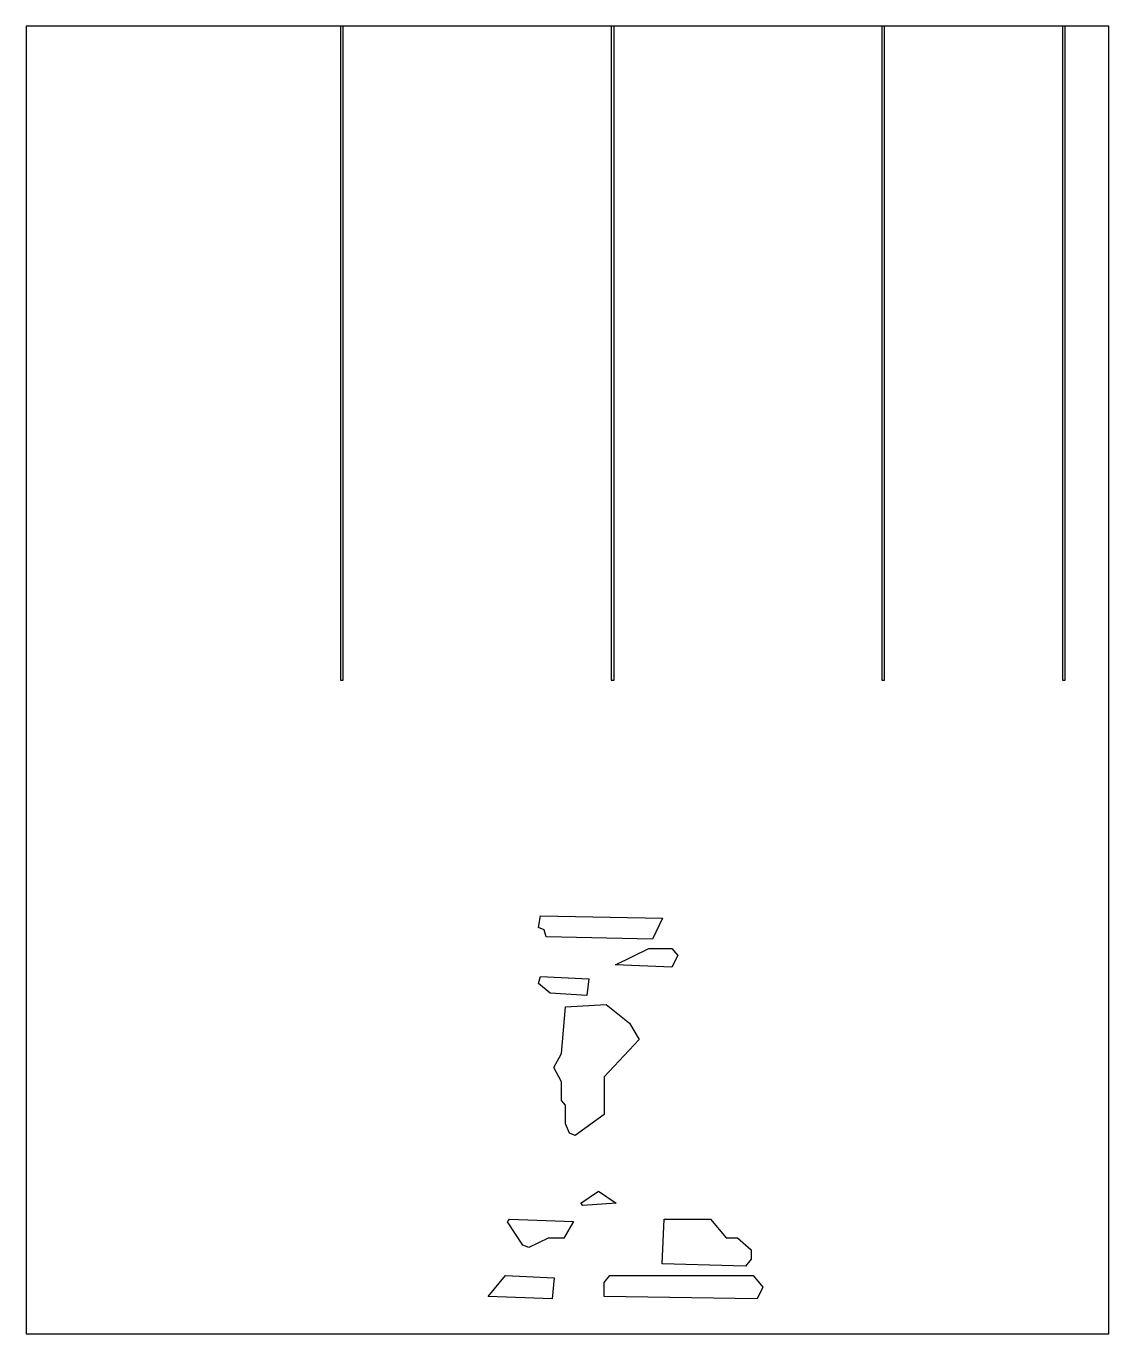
# Model space of a CAD drawing. Header units: millimetres. Extents: x 0 to 1200, y 0 to 1450.
import ezdxf

# ---------------------------------------------------------------- set-up
doc = ezdxf.new("R2010")
doc.units = ezdxf.units.MM
for name, color, linetype in [('OUTLINE', 5, 'Continuous'), ('PIECE', 3, 'Continuous'), ('SLOT', 1, 'Continuous')]:
    doc.layers.add(name, color=color, linetype=linetype)

msp = doc.modelspace()

# ---------------------------------------------------------------- linework, layer by layer
at = {"layer": 'OUTLINE'}
msp.add_lwpolyline([(0, 0), (1200, 0), (1200, 1450), (0, 1450), (0, 0)], close=True, dxfattribs=at)
at = {"layer": 'PIECE'}
for points in [[(576.4, 440.1), (574.2, 447.9), (567.7, 450.5), (569.9, 463.6), (705.2, 461), (694.3, 437.5), (576.4, 440.1)], [(653.2, 409), (690, 427.3), (715.8, 427.3), (722.3, 419.5), (715.8, 406.4), (653.2, 409)], [(580.7, 377.9), (567.7, 388.4), (569.9, 396.3), (623.7, 393.7), (621.5, 375.3), (580.7, 377.9)], [(602.1, 222.6), (597.8, 233), (597.8, 253.7), (593.5, 258.9), (593.5, 279.6), (584.9, 295.2), (593.5, 310.7), (597.8, 362.6), (642.9, 365.2), (668.6, 344.4), (679.4, 326.2), (640.8, 284.8), (640.8, 243.3), (608.6, 220), (602.1, 222.6)], [(614.9, 145), (634.3, 158.1), (653.9, 144.9), (617.1, 142.3), (614.9, 145)], [(533.4, 124.3), (535.7, 127), (606.6, 124.4), (595.8, 106.1), (578.6, 106.1), (557.1, 95.7), (550.6, 98.3), (533.4, 124.3)], [(707, 127), (758.6, 127), (775.8, 106.3), (788.6, 106.3), (803.7, 93.3), (803.7, 82.8), (797.2, 75), (704.9, 77.6), (707, 127)], [(531.4, 64.8), (585.1, 62.2), (582.9, 38.7), (511.9, 41.3), (531.4, 64.8)], [(640.6, 57), (647.1, 64.8), (805.8, 64.8), (816.5, 51.8), (810.1, 38.7), (640.6, 41.3), (640.6, 57)]]:
    msp.add_lwpolyline(points, close=True, dxfattribs=at)
at = {"layer": 'SLOT'}
for points in [[(348.4, 725), (351.5, 725), (351.5, 1450), (348.4, 1450), (348.4, 725)], [(648.4, 725), (651.6, 725), (651.6, 1450), (648.4, 1450), (648.4, 725)], [(948.4, 725), (951.5, 725), (951.5, 1450), (948.4, 1450), (948.4, 725)], [(1148.5, 725), (1151.5, 725), (1151.5, 1450), (1148.5, 1450), (1148.5, 725)]]:
    msp.add_lwpolyline(points, close=True, dxfattribs=at)

doc.saveas('drawing.dxf')
